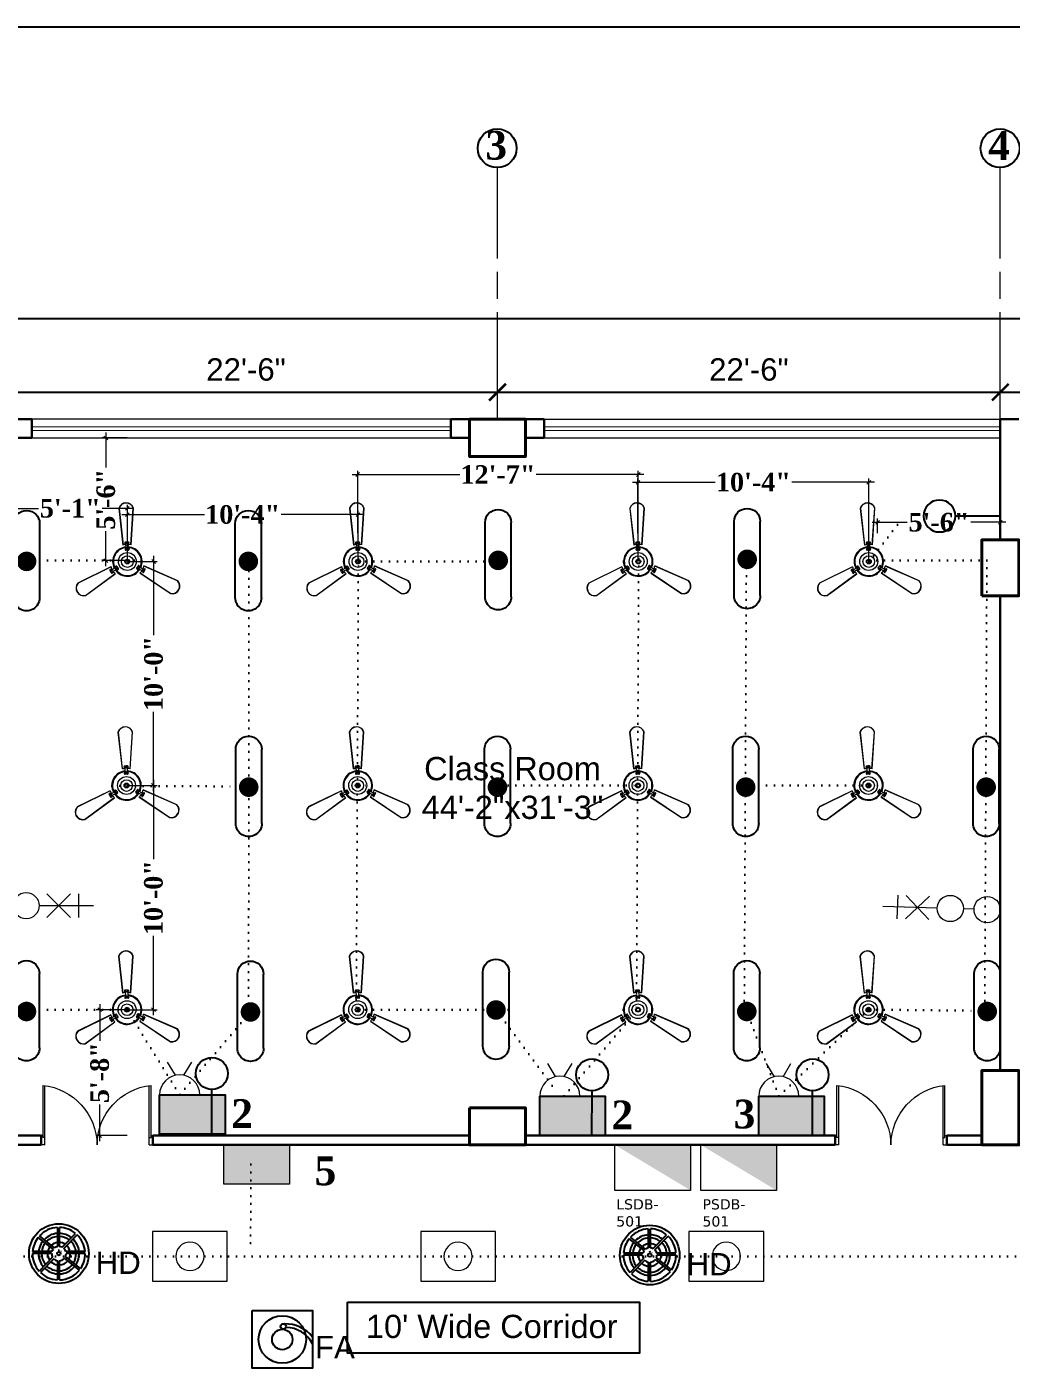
# Model space of a CAD drawing. Header units: inches. Extents: x -12 to 20935469, y -1604 to 24729220.
# Drawn here: x 20824249 to 20824778, y 24652157 to 24652878 of the extents above; entities that cross this region are included whole.
import ezdxf

# ---------------------------------------------------------------- set-up
doc = ezdxf.new("R2010")
doc.units = ezdxf.units.IN
doc.header["$LTSCALE"] = 0.03
doc.header["$MEASUREMENT"] = 0
doc.header["$PDMODE"] = 32
doc.header["$PDSIZE"] = 15
for name, pattern in [('ACAD_ISO02W100', [15, 12, -3]), ('ACAD_ISO08W100', [36, 24, -3, 6, -3]), ('DOT', [0.25, 0, -0.25])]:
    doc.linetypes.add(name, pattern=pattern)
for name, color, linetype, lineweight in [('0-elect.fixture-3 fan', 200, 'Continuous', 20), ('2', 7, 'Continuous', 9), ('CL BOX', 90, 'ACAD_ISO02W100', 0), ('column', 1, 'Continuous', 40), ('Dim Line', 252, 'Continuous', 13), ('Dimiention', 75, 'Continuous', 18), ('Door', 7, 'Continuous', 18), ('E-CF', 4, 'Continuous', 30), ('Grid Line', 252, 'Continuous', 18), ('line', 7, 'Continuous', 9), ('Main Wall', 7, 'Continuous', 30), ('TU TEXT', 251, 'Continuous', 13), ('wind.', 150, 'Continuous', 20)]:
    doc.layers.add(name, color=color, linetype=linetype, lineweight=lineweight)
for name, color, linetype in [('DIM TEXT 2025', 7, 'Continuous'), ('fire alarm', 10, 'Continuous'), ('FUR', 251, 'Continuous'), ('H', 154, 'Continuous'), ('heat detactor', 8, 'Continuous'), ('QP TEX', 7, 'Continuous'), ('SB TEXT', 215, 'DOT'), ('TEXT', 7, 'Continuous'), ('w', 188, 'DOT')]:
    doc.layers.add(name, color=color, linetype=linetype)
doc.styles.add('2', font='swisscl.ttf')
doc.styles.add('RomanS', font='arial.ttf', dxfattribs={"height": 12})
doc.styles.get("Standard").update_dxf_attribs({"font": 'timesbd.ttf'})
doc.dimstyles.new('Aec_Arch_I', dxfattribs={"dimscale": 96, "dimtxt": 12, "dimasz": 0.09375, "dimexe": 0.125, "dimexo": 0.125, "dimgap": 0.0625, "dimtad": 1, "dimdec": 0, "dimzin": 3, "dimdsep": 46, "dimlunit": 4, "dimtxsty": 'RomanS', "dimblk1": 'ARCHTICK', "dimblk2": 'ARCHTICK', "dimsah": 1, "dimcen": 0.09375, "dimdle": 0.125, "dimadec": 0, "dimazin": 0, "dimtfac": 0.75, "dimtdec": 0, "dimtmove": 2, "dimatfit": 3, "dimldrblk": 'ARCHTICK', "dimfxl": 1, "dimfrac": 1, "dimtolj": 1, "dimtzin": 0, "dimarcsym": 0})
doc.dimstyles.new('Standard 8', dxfattribs={"dimtxt": 7, "dimasz": 2, "dimexe": 2, "dimexo": 2, "dimgap": 2, "dimtad": 0, "dimdec": 0, "dimzin": 3, "dimdsep": 46, "dimlunit": 4, "dimtxsty": 'Standard', "dimblk": 'OBLIQUE', "dimcen": 3, "dimdle": 3, "dimclrd": 256, "dimclre": 256, "dimclrt": 256, "dimadec": 0, "dimazin": 0, "dimtfac": 1, "dimtdec": 0, "dimtix": 1, "dimtofl": 0, "dimtmove": 0, "dimatfit": 0, "dimldrblk": 'OBLIQUE', "dimfxl": 1, "dimtolj": 1, "dimtzin": 0, "dimlwd": -1, "dimlwe": -1, "dimarcsym": 0})

# ---------------------------------------------------------------- blocks, each defined once
blk = doc.blocks.new('A$C36295410')
at = {"layer": 'Door'}
for p, q in [((1, 4), (1, 32)), ((2, 0), (2, 31.98)), ((58, 0), (58, 31.98)), ((59, 4), (59, 32)), ((1, 5), (0, 5)), ((2, 4), (1, 4)), ((58, 4), (59, 4)), ((59, 5), (60, 5)), ((2, 0), (0, 0)), ((58, 0), (60, 0))]:
    blk.add_line(p, q, dxfattribs=at)
for centre, start, end in [((-2.53, -0.34), 0.59063, 83.77826), ((62.53, -0.34), 96.22174, 179.40937)]:
    blk.add_arc(centre, 32.53, start, end, dxfattribs=at)
blk = doc.blocks.new('E-CF')
at = {"layer": '0-elect.fixture-3 fan', "color": 230, "linetype": 'ByBlock', "lineweight": 13, "ltscale": 5}
for p, q in [((-1.45, 6.53), (-2.38, 20.87)), ((-1.35, 6.55), (-2.29, 20.85)), ((3.24, 20.73), (1.65, 6.48)), ((3.34, 20.73), (1.74, 6.45)), ((-19.63, -7.46), (-6.46, -1.71)), ((-19.57, -7.54), (-6.43, -1.8)), ((-4.99, -4.44), (-16.92, -12.4)), ((-4.93, -4.51), (-16.88, -12.49)), ((16.28, -13.26), (4.71, -4.73)), ((16.32, -13.17), (4.78, -4.66)), ((6.34, -2.1), (19.2, -8.44)), ((6.37, -2.01), (19.25, -8.36))]:
    blk.add_line(p, q, dxfattribs=at)
at = {"layer": '0-elect.fixture-3 fan', "color": 232, "linetype": 'ByBlock', "lineweight": 13, "ltscale": 5}
for p, q in [((-0.35, 5.43), (-0.66, 4.81)), ((-0.33, 6.68), (-0.62, 7.28)), ((-0.29, 7.46), (-0.15, 7.2)), ((-0.02, 6.87), (0.23, 7.01)), ((0.04, 5.2), (0.29, 5.33)), ((0.48, 7.43), (0.62, 7.18)), ((0.6, 5.41), (0.87, 4.78)), ((0.63, 6.66), (0.96, 7.25)), ((-0.35, 4.97), (-0.22, 4.72)), ((0.42, 4.9), (0.56, 4.65)), ((-6.08, -2.77), (-6.75, -2.79)), ((-6.68, -3.29), (-6.53, -3.05)), ((-6.31, -3.97), (-6.16, -3.73)), ((-5.94, -3.44), (-6.18, -3.29)), ((-5.62, -3.61), (-6, -4.17)), ((-4.99, -2.18), (-4.57, -1.62)), ((-4.52, -2.55), (-4.76, -2.41)), ((-4.53, -3.01), (-3.84, -2.97)), ((-4.46, -2.08), (-4.31, -1.83)), ((-4.13, -2.78), (-3.98, -2.54)), ((4.38, -3.22), (3.69, -3.14)), ((4.03, -2.81), (3.74, -2.8)), ((4.47, -2.17), (4.18, -2.17)), ((4.47, -2.63), (4.47, -2.91)), ((4.87, -2.41), (4.49, -1.83)), ((5.44, -3.87), (5.79, -4.45)), ((6.19, -4.13), (5.9, -4.12)), ((5.94, -3.05), (6.61, -3.1)), ((5.95, -3.42), (5.94, -3.7)), ((6.6, -3.47), (6.31, -3.46))]:
    blk.add_line(p, q, dxfattribs=at)
at = {"layer": '0-elect.fixture-3 fan', "color": 5, "lineweight": 13}
blk.add_line((0, 0), (0, 0), dxfattribs=at)
at = {"layer": '0-elect.fixture-3 fan', "color": 230, "linetype": 'ByBlock', "lineweight": 13, "ltscale": 5, "extrusion": (0, 0, -1)}
for centre, major_axis, start_param, end_param in [((0.46, 19.91), (-2.12, 2.12), 5.823867, 8.359631), ((0.46, 19.91), (-2.05, 2.05), 5.830329, 8.353169), ((0, 0), (-4.05, 4.05), 5.068563, 7.021343), ((0, 0), (-3.85, 3.85), 5.085186, 7.003917), ((0, 0), (4.72, 4.72), -1.003222, -0.833722), ((0, 0), (-4.05, 4.05), 0.879773, 2.832553), ((0, 0), (-3.85, 3.85), 0.896396, 2.815126), ((0, 0), (4.72, 4.72), -0.690743, -0.521244), ((0, 0), (-4.72, 4.72), 5.068843, 5.238343), ((0, 0), (4.72, 4.72), 3.185569, 3.355068), ((0, 0), (4.05, 4.05), 1.403372, 3.356151), ((0, 0), (-3.85, 3.85), 2.990791, 4.909522), ((0, 0), (4.72, 4.72), 1.403652, 1.573151), ((0, 0), (-4.72, 4.72), 2.66197, 2.831469), ((-17.47, -9.55), (-2.12, 2.12), 3.729471, 6.265236), ((-17.47, -9.55), (-2.05, 2.05), 3.735934, 6.258773), ((17, -10.35), (-2.12, 2.12), 1.635076, 4.170841), ((17, -10.35), (2.05, 2.05), 0.070743, 2.593582)]:
    blk.add_ellipse(centre, major_axis=major_axis, ratio=1, start_param=start_param, end_param=end_param, dxfattribs=at)
at = {"layer": '0-elect.fixture-3 fan', "color": 232, "linetype": 'ByBlock', "lineweight": 13, "ltscale": 5, "extrusion": (0, 0, -1)}
for centre, major_axis, start_param, end_param in [((-0.41, 7.39), (-0.169, 0.169), 5.038692, 7.013305), ((0, 0), (5.4, 5.4), -0.840677, -0.683789), ((-0.22, 7.33), (0.101, 0.101), 3.926991, 10.210176), ((-2.18, 6.1), (-1.37, 1.37), 2.052913, 2.705807), ((0.11, 6.94), (0.101, 0.101), 3.926991, 10.210176), ((0.17, 5.27), (0.101, 0.101), 3.926991, 10.210176), ((0.55, 7.31), (0.101, 0.101), 3.926991, 10.210176), ((2.58, 5.99), (1.46, 1.46), 3.643048, 4.257264), ((0.75, 7.36), (-0.169, 0.169), 0.887007, 2.86162), ((-0.44, 4.71), (0.169, 0.169), 2.26283, 4.381754), ((-0.28, 4.84), (0.101, 0.101), 3.926991, 10.210176), ((0, 0), (3.17, 3.17), -0.878763, -0.645703), ((0.49, 4.78), (0.101, 0.101), 3.926991, 10.210176), ((0.66, 4.68), (0.169, 0.169), 0.376965, 2.49589), ((-6.75, -3.02), (0.169, 0.169), 3.505001, 5.479614), ((0, 0), (-5.4, 5.4), 4.91891, 5.075797), ((-6.6, -3.17), (0.101, 0.101), 3.926991, 10.210176), ((-6.19, -4.04), (0.169, 0.169), 1.373501, 3.348114), ((-6.24, -3.85), (0.101, 0.101), 3.926991, 10.210176), ((-6.06, -3.36), (0.101, 0.101), 3.926991, 10.210176), ((-6.47, -0.75), (1.46, 1.46), 1.548653, 2.162869), ((-4.19, -4.93), (-1.37, 1.37), 6.241703, 6.894597), ((-4.64, -2.48), (-0.101, 0.101), 5.497787, 11.780972), ((-4.38, -1.76), (-0.169, 0.169), 6.136552, 8.255476), ((-4.38, -1.96), (-0.101, 0.101), 5.497787, 11.780972), ((-4.05, -2.66), (0.101, 0.101), 3.926991, 10.210176), ((0, 0), (-3.17, 3.17), 4.880824, 5.113884), ((-3.86, -2.73), (0.169, 0.169), 0.168435, 2.287359), ((3.72, -2.9), (0.169, 0.169), 2.471361, 4.590285), ((0, 0), (-3.17, 3.17), 2.786429, 3.019489), ((3.89, -2.81), (0.101, 0.101), 3.926991, 10.210176), ((4.29, -1.97), (-0.169, 0.169), 5.928021, 8.046946), ((4.33, -2.17), (0.101, 0.101), 3.926991, 10.210176), ((4.47, -2.77), (0.101, 0.101), 3.926991, 10.210176), ((3.89, -5.22), (-1.46, 1.46), 1.025054, 1.63927), ((6.36, -1.16), (1.37, 1.37), 2.576511, 3.229406), ((6, -4.32), (-0.169, 0.169), 2.981402, 4.956015), ((5.95, -3.56), (-0.101, 0.101), 5.497787, 11.780972), ((6.05, -4.13), (0.101, 0.101), 3.926991, 10.210176), ((0, 0), (-5.4, 5.4), 2.824515, 2.981402), ((6.45, -3.47), (-0.101, 0.101), 5.497787, 11.780972), ((6.6, -3.33), (-0.169, 0.169), 0.849902, 2.824515)]:
    blk.add_ellipse(centre, major_axis=major_axis, ratio=1, start_param=start_param, end_param=end_param, dxfattribs=at)
at = {"layer": '0-elect.fixture-3 fan', "linetype": 'ByBlock', "lineweight": 13, "ltscale": 5, "extrusion": (0, 0, -1)}
blk.add_ellipse((0.01, 0.03), major_axis=(-2.47, 2.47), ratio=1, start_param=5.497787, end_param=11.780972, dxfattribs=at)
at = {"layer": '0-elect.fixture-3 fan', "color": 200, "linetype": 'ByBlock', "lineweight": 13, "ltscale": 5, "extrusion": (0, 0, -1)}
blk.add_ellipse((0, 0), major_axis=(-1.61, 1.61), ratio=1, start_param=5.497787, end_param=11.780972, dxfattribs=at)
at = {"layer": '0-elect.fixture-3 fan', "color": 190, "linetype": 'ByBlock', "lineweight": 13, "ltscale": 5, "extrusion": (0, 0, -1)}
for major_axis, start_param, end_param in [((0.666, 0.666), 3.926991, 10.210176), ((-0.461, 0.461), 5.497787, 11.780972)]:
    blk.add_ellipse((0, 0), major_axis=major_axis, ratio=1, start_param=start_param, end_param=end_param, dxfattribs=at)
blk = doc.blocks.new('fgftrfteter')
at = {"layer": 'Dimiention', "color": 4, "ltscale": 50}
for p, q in [((4580895, 2288123), (4580808, 2288269)), ((4580989, 2288123), (4581076, 2288269)), ((4580720, 2287906), (4581164, 2287906))]:
    blk.add_line(p, q, dxfattribs=at)
blk.add_arc((4580942, 2287906), 222, 0, 180, dxfattribs=at)
blk = doc.blocks.new('2PIN')
at = {"layer": 'H', "true_color": 0x000000, "transparency": 33554567}
h = blk.add_hatch(color=18, dxfattribs=at)
h.dxf.hatch_style = 1
h.paths.add_polyline_path([(20823027, 24658981.2), (20822972.3, 24658981.2), (20822972.3, 24658948.3), (20823027, 24658948.3)])
blk.add_lwpolyline([(20822972.3, 24658981.2), (20823027, 24658981.2), (20823027, 24658948.3), (20822972.3, 24658948.3)], close=True)
at = {"layer": '2', "color": 6, "lineweight": 25, "transparency": 33554648, "xscale": 0.07559514081214198, "yscale": 0.07559514081214198, "zscale": 0.07559514081214198}
blk.add_blockref('fgftrfteter', (20476692.1, 24486026.6), dxfattribs=at)
blk = doc.blocks.new('bulb')
at = {"layer": 'line', "color": 4, "lineweight": 25, "ltscale": 50}
for p, q in [((20823168.7, 24658803.9), (20823168.7, 24658777.6)), ((20823168.7, 24658790.8), (20823209.9, 24658790.8))]:
    blk.add_line(p, q, dxfattribs=at)
blk.add_circle((20823224.6, 24658790.8), 14.7, dxfattribs=at)
blk = doc.blocks.new('_Oblique')
at = {"color": 0, "linetype": 'ByBlock', "lineweight": -2}
blk.add_line((-0.5, -0.5), (0.5, 0.5), dxfattribs=at)
blk = doc.blocks.new('*D273')
at = {"layer": 'Defpoints', "color": 0, "transparency": 16777216}
for p in [(20824426.99, 24652615.57), (20824303.14, 24652590.32), (20824426.99, 24652590.32)]:
    blk.add_point(p, dxfattribs=at)
at = {"layer": 'DIM TEXT 2025', "lineweight": 0, "transparency": 16777216}
for p, q in [((20824300.14, 24652615.57), (20824344.49, 24652615.57)), ((20824303.14, 24652590.32), (20824303.14, 24652617.57)), ((20824429.99, 24652615.57), (20824385.64, 24652615.57)), ((20824426.99, 24652590.32), (20824426.99, 24652617.57))]:
    blk.add_line(p, q, dxfattribs=at)
at = {"layer": 'DIM TEXT 2025', "lineweight": 0, "transparency": 16777216, "xscale": 2, "yscale": 2, "zscale": 2, "rotation": 180}
blk.add_blockref('_Oblique', (20824303.14, 24652615.57), dxfattribs=at)
at = {"layer": 'DIM TEXT 2025', "lineweight": 0, "transparency": 16777216, "xscale": 2, "yscale": 2, "zscale": 2}
blk.add_blockref('_Oblique', (20824426.99, 24652615.57), dxfattribs=at)
at = {"layer": 'DIM TEXT 2025', "lineweight": 0, "transparency": 16777216, "insert": (20824365.06, 24652615.57), "char_height": 10, "attachment_point": 5}
blk.add_mtext('\\A1;10\'-4"', dxfattribs=at)
blk = doc.blocks.new('*D274')
at = {"layer": 'Defpoints', "color": 0, "transparency": 16777216}
for p in [(20824577.47, 24652637.09), (20824426.84, 24652605.59), (20824577.47, 24652590.32)]:
    blk.add_point(p, dxfattribs=at)
at = {"layer": 'DIM TEXT 2025', "lineweight": 0, "transparency": 16777216}
for p, q in [((20824423.84, 24652637.09), (20824481.58, 24652637.09)), ((20824426.84, 24652605.59), (20824426.84, 24652639.09)), ((20824580.47, 24652637.09), (20824522.73, 24652637.09)), ((20824577.47, 24652590.32), (20824577.47, 24652639.09))]:
    blk.add_line(p, q, dxfattribs=at)
at = {"layer": 'DIM TEXT 2025', "lineweight": 0, "transparency": 16777216, "xscale": 2, "yscale": 2, "zscale": 2, "rotation": 180}
blk.add_blockref('_Oblique', (20824426.84, 24652637.09), dxfattribs=at)
at = {"layer": 'DIM TEXT 2025', "lineweight": 0, "transparency": 16777216, "xscale": 2, "yscale": 2, "zscale": 2}
blk.add_blockref('_Oblique', (20824577.47, 24652637.09), dxfattribs=at)
at = {"layer": 'DIM TEXT 2025', "lineweight": 0, "transparency": 16777216, "insert": (20824502.16, 24652637.09), "char_height": 10, "attachment_point": 5}
blk.add_mtext('\\A1;12\'-7"', dxfattribs=at)
blk = doc.blocks.new('*D275')
at = {"layer": 'Defpoints', "color": 0, "transparency": 16777216}
for p in [(20824701.25, 24652632.93), (20824577.32, 24652605.59), (20824701.25, 24652590.32)]:
    blk.add_point(p, dxfattribs=at)
at = {"layer": 'DIM TEXT 2025', "lineweight": 0, "transparency": 16777216}
for p, q in [((20824574.32, 24652632.93), (20824618.71, 24652632.93)), ((20824577.32, 24652605.59), (20824577.32, 24652634.93)), ((20824704.25, 24652632.93), (20824659.86, 24652632.93)), ((20824701.25, 24652590.32), (20824701.25, 24652634.93))]:
    blk.add_line(p, q, dxfattribs=at)
at = {"layer": 'DIM TEXT 2025', "lineweight": 0, "transparency": 16777216, "xscale": 2, "yscale": 2, "zscale": 2, "rotation": 180}
blk.add_blockref('_Oblique', (20824577.32, 24652632.93), dxfattribs=at)
at = {"layer": 'DIM TEXT 2025', "lineweight": 0, "transparency": 16777216, "xscale": 2, "yscale": 2, "zscale": 2}
blk.add_blockref('_Oblique', (20824701.25, 24652632.93), dxfattribs=at)
at = {"layer": 'DIM TEXT 2025', "lineweight": 0, "transparency": 16777216, "insert": (20824639.29, 24652632.93), "char_height": 10, "attachment_point": 5}
blk.add_mtext('\\A1;10\'-4"', dxfattribs=at)
blk = doc.blocks.new('*D105')
at = {"layer": 'Defpoints', "color": 0, "transparency": 16777216}
for p in [(20824771.87, 24652611.43), (20824705.98, 24652605.59), (20824771.87, 24652605.59)]:
    blk.add_point(p, dxfattribs=at)
at = {"layer": 'DIM TEXT 2025', "lineweight": 0, "transparency": 16777216}
for p, q in [((20824702.98, 24652611.43), (20824721.81, 24652611.43)), ((20824705.98, 24652605.59), (20824705.98, 24652613.43)), ((20824774.87, 24652611.43), (20824756.04, 24652611.43)), ((20824771.87, 24652605.59), (20824771.87, 24652613.43))]:
    blk.add_line(p, q, dxfattribs=at)
at = {"layer": 'DIM TEXT 2025', "lineweight": 0, "transparency": 16777216, "xscale": 2, "yscale": 2, "zscale": 2, "rotation": 180}
blk.add_blockref('_Oblique', (20824705.98, 24652611.43), dxfattribs=at)
at = {"layer": 'DIM TEXT 2025', "lineweight": 0, "transparency": 16777216, "xscale": 2, "yscale": 2, "zscale": 2}
blk.add_blockref('_Oblique', (20824771.87, 24652611.43), dxfattribs=at)
at = {"layer": 'DIM TEXT 2025', "lineweight": 0, "transparency": 16777216, "insert": (20824738.93, 24652611.43), "char_height": 10, "attachment_point": 5}
blk.add_mtext('\\A1;5\'-6"', dxfattribs=at)
blk = doc.blocks.new('*D106')
at = {"layer": 'Defpoints', "color": 0, "transparency": 16777216}
for p in [(20824241.85, 24652618.89), (20824241.85, 24652590.81), (20824303.15, 24652590.35)]:
    blk.add_point(p, dxfattribs=at)
at = {"layer": 'DIM TEXT 2025', "lineweight": 0, "transparency": 16777216}
for p, q in [((20824238.85, 24652618.89), (20824255.38, 24652618.89)), ((20824241.85, 24652590.81), (20824241.85, 24652620.89)), ((20824306.15, 24652618.89), (20824289.62, 24652618.89)), ((20824303.15, 24652590.35), (20824303.15, 24652620.89))]:
    blk.add_line(p, q, dxfattribs=at)
at = {"layer": 'DIM TEXT 2025', "lineweight": 0, "transparency": 16777216, "xscale": 2, "yscale": 2, "zscale": 2, "rotation": 180}
blk.add_blockref('_Oblique', (20824241.85, 24652618.89), dxfattribs=at)
at = {"layer": 'DIM TEXT 2025', "lineweight": 0, "transparency": 16777216, "xscale": 2, "yscale": 2, "zscale": 2}
blk.add_blockref('_Oblique', (20824303.15, 24652618.89), dxfattribs=at)
at = {"layer": 'DIM TEXT 2025', "lineweight": 0, "transparency": 16777216, "insert": (20824272.5, 24652618.89), "char_height": 10, "attachment_point": 5}
blk.add_mtext('\\A1;5\'-1"', dxfattribs=at)
blk = doc.blocks.new('FDDF')
at = {"layer": 'line', "color": 6, "linetype": 'Continuous', "lineweight": 25, "ltscale": 50}
for p, q in [((7351582.6, 3307777.3), (7351582.6, 3307351.8)), ((7351732.3, 3307777.3), (7351732.3, 3307351.8))]:
    blk.add_line(p, q, dxfattribs=at)
at = {"layer": 'line', "color": 6, "linetype": 'Continuous', "lineweight": 40, "ltscale": 50, "const_width": 56.1}
blk.add_lwpolyline([(7351657.4, 3307596.9, 1), (7351657.4, 3307540.8, 1)], format="xyb", close=True, dxfattribs=at)
at = {"layer": 'line', "color": 6, "linetype": 'Continuous', "lineweight": 25, "ltscale": 50}
for centre, start, end in [((7351657.4, 3307777.3), 0, 180), ((7351657.4, 3307351.8), 180, 0)]:
    blk.add_arc(centre, 74.8, start, end, dxfattribs=at)
blk = doc.blocks.new('*D301')
at = {"layer": 'Defpoints', "color": 0, "transparency": 16777216}
for p in [(20824303.15, 24652590.35), (20824302.7, 24652469.99), (20824317.23, 24652469.99)]:
    blk.add_point(p, dxfattribs=at)
at = {"layer": 'DIM TEXT 2025', "lineweight": 0, "transparency": 16777216}
for p, q in [((20824317.23, 24652593.35), (20824317.23, 24652550.75)), ((20824303.15, 24652590.35), (20824319.23, 24652590.35)), ((20824317.23, 24652466.99), (20824317.23, 24652509.59)), ((20824302.7, 24652469.99), (20824319.23, 24652469.99))]:
    blk.add_line(p, q, dxfattribs=at)
at = {"layer": 'DIM TEXT 2025', "lineweight": 0, "transparency": 16777216, "xscale": 2, "yscale": 2, "zscale": 2}
for p, rotation in [((20824317.23, 24652590.35), 90), ((20824317.23, 24652469.99), 270)]:
    blk.add_blockref('_Oblique', p, dxfattribs=dict(at, rotation=rotation))
at = {"layer": 'DIM TEXT 2025', "lineweight": 0, "transparency": 16777216, "insert": (20824317.23, 24652530.17), "char_height": 10, "attachment_point": 5, "rotation": 90}
blk.add_mtext('\\A1;10\'-0"', dxfattribs=at)
blk = doc.blocks.new('*D302')
at = {"layer": 'Defpoints', "color": 0, "transparency": 16777216}
for p in [(20824302.7, 24652470.02), (20824302.98, 24652349.54), (20824317.18, 24652349.54)]:
    blk.add_point(p, dxfattribs=at)
at = {"layer": 'DIM TEXT 2025', "lineweight": 0, "transparency": 16777216}
for p, q in [((20824317.18, 24652473.02), (20824317.18, 24652430.36)), ((20824302.7, 24652470.02), (20824319.18, 24652470.02)), ((20824317.18, 24652346.54), (20824317.18, 24652389.2)), ((20824302.98, 24652349.54), (20824319.18, 24652349.54))]:
    blk.add_line(p, q, dxfattribs=at)
at = {"layer": 'DIM TEXT 2025', "lineweight": 0, "transparency": 16777216, "xscale": 2, "yscale": 2, "zscale": 2}
for p, rotation in [((20824317.18, 24652470.02), 90), ((20824317.18, 24652349.54), 270)]:
    blk.add_blockref('_Oblique', p, dxfattribs=dict(at, rotation=rotation))
at = {"layer": 'DIM TEXT 2025', "lineweight": 0, "transparency": 16777216, "insert": (20824317.18, 24652409.78), "char_height": 10, "attachment_point": 5, "rotation": 90}
blk.add_mtext('\\A1;10\'-0"', dxfattribs=at)
blk = doc.blocks.new('*D192')
at = {"layer": 'Defpoints', "color": 0, "transparency": 16777216}
for p in [(20824303.65, 24652349.54), (20824288.31, 24652281.88), (20824302.98, 24652281.88)]:
    blk.add_point(p, dxfattribs=at)
at = {"layer": 'DIM TEXT 2025', "lineweight": 0, "transparency": 16777216}
for p, q in [((20824303.65, 24652349.54), (20824286.31, 24652349.54)), ((20824288.31, 24652352.54), (20824288.31, 24652332.83)), ((20824288.31, 24652278.88), (20824288.31, 24652298.59)), ((20824302.98, 24652281.88), (20824286.31, 24652281.88))]:
    blk.add_line(p, q, dxfattribs=at)
at = {"layer": 'DIM TEXT 2025', "lineweight": 0, "transparency": 16777216, "xscale": 2, "yscale": 2, "zscale": 2}
for p, rotation in [((20824288.31, 24652349.54), 90), ((20824288.31, 24652281.88), 270)]:
    blk.add_blockref('_Oblique', p, dxfattribs=dict(at, rotation=rotation))
at = {"layer": 'DIM TEXT 2025', "lineweight": 0, "transparency": 16777216, "insert": (20824288.31, 24652315.71), "char_height": 10, "attachment_point": 5, "rotation": 90}
blk.add_mtext('\\A1;5\'-8"', dxfattribs=at)
blk = doc.blocks.new('*D193')
at = {"layer": 'Defpoints', "color": 0, "transparency": 16777216}
for p in [(20824291.57, 24652656.73), (20824302.97, 24652656.73), (20824302.08, 24652590.81)]:
    blk.add_point(p, dxfattribs=at)
at = {"layer": 'DIM TEXT 2025', "lineweight": 0, "transparency": 16777216}
for p, q in [((20824291.57, 24652659.73), (20824291.57, 24652640.89)), ((20824302.97, 24652656.73), (20824289.57, 24652656.73)), ((20824291.57, 24652587.81), (20824291.57, 24652606.66)), ((20824302.08, 24652590.81), (20824289.57, 24652590.81))]:
    blk.add_line(p, q, dxfattribs=at)
at = {"layer": 'DIM TEXT 2025', "lineweight": 0, "transparency": 16777216, "xscale": 2, "yscale": 2, "zscale": 2}
for p, rotation in [((20824291.57, 24652656.73), 90), ((20824291.57, 24652590.81), 270)]:
    blk.add_blockref('_Oblique', p, dxfattribs=dict(at, rotation=rotation))
at = {"layer": 'DIM TEXT 2025', "lineweight": 0, "transparency": 16777216, "insert": (20824291.57, 24652623.77), "char_height": 10, "attachment_point": 5, "rotation": 90}
blk.add_mtext('\\A1;5\'-6"', dxfattribs=at)
blk = doc.blocks.new('GGGFGFG')
at = {"layer": 'line', "color": 4, "ltscale": 50}
for p, q in [((7356688.2, 3293208.1), (7357003, 3293208.1)), ((7356688.2, 3292998.4), (7356688.2, 3293208.1)), ((7357003, 3293208.1), (7357003, 3292998.4)), ((7357003, 3292998.4), (7356688.2, 3292998.4))]:
    blk.add_line(p, q, dxfattribs=at)
blk.add_circle((7356845.6, 3293103.2), 59.6, dxfattribs=at)
blk = doc.blocks.new('U7TYT')
at = {"layer": 'Dimiention', "ltscale": 50, "transparency": 33554590}
h = blk.add_hatch(color=253, dxfattribs=at)
h.dxf.hatch_style = 1
h.paths.add_polyline_path([(7347319.5, 3290479.6), (7346977, 3290273.9), (7347319.5, 3290273.9)])
at = {"layer": 'Dimiention', "color": 4, "ltscale": 50}
blk.add_lwpolyline([(7347319.5, 3290273.9), (7347319.5, 3290479.6), (7346977, 3290479.6), (7346977, 3290273.9)], close=True, dxfattribs=at)
blk = doc.blocks.new('JUJUJUKIII')
at = {"layer": 'H', "ltscale": 50, "true_color": 0x999999, "transparency": 33554556}
h = blk.add_hatch(color=253, dxfattribs=at)
h.dxf.hatch_style = 1
h.paths.add_polyline_path([(7363219.9, 3291034.2), (7363425.7, 3291034.2), (7363425.7, 3291376.7), (7363219.9, 3291376.7)])
at = {"layer": 'Dimiention', "color": 4, "ltscale": 50}
blk.add_lwpolyline([(7363219.9, 3291034.2), (7363425.7, 3291034.2), (7363425.7, 3291376.7), (7363219.9, 3291376.7)], close=True, dxfattribs=at)
blk = doc.blocks.new('_ArchTick')
at = {"color": 0, "linetype": 'ByBlock', "lineweight": 35, "const_width": 0.15}
blk.add_lwpolyline([(-0.5, -0.5), (0.5, 0.5)], dxfattribs=at)
blk = doc.blocks.new('*D337')
at = {"layer": 'Defpoints', "color": 0, "transparency": 16777216}
for p in [(20820592.25, 24639400.93), (20820592.25, 24639400.93), (20820322.25, 24639385.03)]:
    blk.add_point(p, dxfattribs=at)
at = {"layer": 'Dim Line', "color": 0, "lineweight": -2, "transparency": 16777216}
for p, q in [((20820322.25, 24639397.03), (20820322.25, 24639412.93)), ((20820310.25, 24639400.93), (20820604.25, 24639400.93))]:
    blk.add_line(p, q, dxfattribs=at)
at = {"layer": 'Dim Line', "color": 0, "lineweight": -2, "transparency": 16777216, "xscale": 9, "yscale": 9, "zscale": 9, "rotation": 180}
blk.add_blockref('_ArchTick', (20820322.25, 24639400.93), dxfattribs=at)
at = {"layer": 'Dim Line', "color": 0, "lineweight": -2, "transparency": 16777216, "xscale": 9, "yscale": 9, "zscale": 9}
blk.add_blockref('_ArchTick', (20820592.25, 24639400.93), dxfattribs=at)
at = {"layer": 'Dim Line', "color": 0, "transparency": 16777216, "insert": (20820457.25, 24639413.05), "char_height": 12, "attachment_point": 5, "style": 'RomanS'}
blk.add_mtext('\\A1;22\'-6"', dxfattribs=at)
blk = doc.blocks.new('*D338')
at = {"layer": 'Defpoints', "color": 0, "transparency": 16777216}
for p in [(20820592.25, 24639400.93), (20820862.25, 24639400.93), (20820862.25, 24639400.93)]:
    blk.add_point(p, dxfattribs=at)
at = {"layer": 'Dim Line', "color": 0, "lineweight": -2, "transparency": 16777216}
blk.add_line((20820580.25, 24639400.93), (20820874.25, 24639400.93), dxfattribs=at)
at = {"layer": 'Dim Line', "color": 0, "lineweight": -2, "transparency": 16777216, "xscale": 9, "yscale": 9, "zscale": 9, "rotation": 180}
blk.add_blockref('_ArchTick', (20820592.25, 24639400.93), dxfattribs=at)
at = {"layer": 'Dim Line', "color": 0, "lineweight": -2, "transparency": 16777216, "xscale": 9, "yscale": 9, "zscale": 9}
blk.add_blockref('_ArchTick', (20820862.25, 24639400.93), dxfattribs=at)
at = {"layer": 'Dim Line', "color": 0, "transparency": 16777216, "insert": (20820727.25, 24639413.05), "char_height": 12, "attachment_point": 5, "style": 'RomanS'}
blk.add_mtext('\\A1;22\'-6"', dxfattribs=at)
blk = doc.blocks.new('*D339')
at = {"layer": 'Defpoints', "color": 0, "transparency": 16777216}
for p in [(20820862.25, 24639400.93), (20821040.22, 24639400.93), (20821040.22, 24639400.93)]:
    blk.add_point(p, dxfattribs=at)
at = {"layer": 'Dim Line', "color": 0, "lineweight": -2, "transparency": 16777216}
blk.add_line((20820850.25, 24639400.93), (20821052.22, 24639400.93), dxfattribs=at)
at = {"layer": 'Dim Line', "color": 0, "lineweight": -2, "transparency": 16777216, "xscale": 9, "yscale": 9, "zscale": 9, "rotation": 180}
blk.add_blockref('_ArchTick', (20820862.25, 24639400.93), dxfattribs=at)
at = {"layer": 'Dim Line', "color": 0, "lineweight": -2, "transparency": 16777216, "xscale": 9, "yscale": 9, "zscale": 9}
blk.add_blockref('_ArchTick', (20821040.22, 24639400.93), dxfattribs=at)
at = {"layer": 'Dim Line', "color": 0, "transparency": 16777216, "insert": (20820951.23, 24639413.05), "char_height": 12, "attachment_point": 5, "style": 'RomanS'}
blk.add_mtext('\\A1;14\'-10"', dxfattribs=at)
blk = doc.blocks.new('*D329')
at = {"layer": 'Defpoints', "color": 0, "transparency": 16777216}
for p in [(20820144.28, 24639433.51), (20822147.72, 24639440.57), (20822147.72, 24639433.51)]:
    blk.add_point(p, dxfattribs=at)
at = {"layer": 'Dim Line', "color": 0, "lineweight": -2, "transparency": 16777216}
for p, q in [((20820144.28, 24639445.51), (20820144.28, 24639452.57)), ((20822147.72, 24639445.51), (20822147.72, 24639452.57)), ((20820132.28, 24639440.57), (20822159.72, 24639440.57))]:
    blk.add_line(p, q, dxfattribs=at)
at = {"layer": 'Dim Line', "color": 0, "lineweight": -2, "transparency": 16777216, "xscale": 9, "yscale": 9, "zscale": 9, "rotation": 180}
blk.add_blockref('_ArchTick', (20820144.28, 24639440.57), dxfattribs=at)
at = {"layer": 'Dim Line', "color": 0, "lineweight": -2, "transparency": 16777216, "xscale": 9, "yscale": 9, "zscale": 9}
blk.add_blockref('_ArchTick', (20822147.72, 24639440.57), dxfattribs=at)
at = {"layer": 'Dim Line', "color": 0, "transparency": 16777216, "insert": (20821146, 24639452.7), "char_height": 12, "attachment_point": 5, "style": 'RomanS'}
blk.add_mtext('\\A1;166\'-11"', dxfattribs=at)
blk = doc.blocks.new('gy')
at = {"layer": 'Dimiention', "color": 18, "ltscale": 50, "true_color": 0x000000}
for p, q in [((3543686.26, 5183217.13), (3543686.26, 5183211.14)), ((3543688.4, 5183217.13), (3543694.39, 5183211.14)), ((3543694.39, 5183217.13), (3543688.4, 5183211.14)), ((3543696.38, 5183214.14), (3543682.58, 5183214.14)), ((3543705.77, 5183214.14), (3543703.06, 5183214.14))]:
    blk.add_line(p, q, dxfattribs=at)
for centre in [(3543699.72, 5183214.14), (3543709.11, 5183214.14)]:
    blk.add_circle(centre, 3.34, dxfattribs=at)
blk = doc.blocks.new('fire alrm')
at = {"layer": 'fire alarm'}
blk.add_lwpolyline([(20824372.37, 24663295.02), (20824404.8, 24663295.02), (20824404.8, 24663264.04), (20824372.37, 24663264.04)], close=True, dxfattribs=at)
at = {"layer": 'fire alarm', "ltscale": 50}
for centre, radius in [((20824388.59, 24663279.53), 12.75), ((20824388.58, 24663279.53), 5.49)]:
    blk.add_circle(centre, radius, dxfattribs=at)
at = {"layer": 'fire alarm'}
blk.add_circle((20824389.11, 24663286.53), 1.46, dxfattribs=at)
for centre, radius, start, end in [((20824390.38, 24663269.56), 18.31, 38.0837, 92.10277), ((20824390.4, 24663269.89), 16.11, 26.61592, 89.70005)]:
    blk.add_arc(centre, radius, start, end, dxfattribs=at)
at = {"insert": (20824406.14, 24663281.42), "char_height": 12, "attachment_point": 1, "style": 'RomanS'}
blk.add_mtext_dynamic_manual_height_columns('FA', width=21.6697, gutter_width=60, heights=[0], dxfattribs=at)
blk = doc.blocks.new('heat detaCTOR')
for p, q in [((20826806.99, 24664335.71), (20826806.99, 24664325.41)), ((20826808.1, 24664325.48), (20826808.1, 24664335.73)), ((20826804.72, 24664323.99), (20826796.69, 24664330.35)), ((20826805.53, 24664324.77), (20826797.4, 24664331.19)), ((20826809.56, 24664325.06), (20826816.75, 24664332.51)), ((20826810.46, 24664324.4), (20826817.58, 24664331.78)), ((20826803.91, 24664321.62), (20826793.66, 24664321.62)), ((20826804.07, 24664322.73), (20826793.7, 24664322.73)), ((20826804.41, 24664319.72), (20826797.2, 24664312.27)), ((20826805.09, 24664318.84), (20826797.97, 24664311.46)), ((20826818.83, 24664312.83), (20826810.79, 24664319.19)), ((20826819.48, 24664313.72), (20826811.36, 24664320.16)), ((20826821.85, 24664322.73), (20826811.48, 24664322.73)), ((20826821.9, 24664321.62), (20826811.65, 24664321.62)), ((20826806.99, 24664317.83), (20826806.99, 24664307.52)), ((20826808.1, 24664307.5), (20826808.1, 24664317.77))]:
    blk.add_line(p, q)
at = {"layer": 'heat detactor'}
for radius in [16.02, 0.961]:
    blk.add_circle((20826807.78, 24664321.62), radius, dxfattribs=at)
at = {"layer": 'heat detactor', "ltscale": 50}
for radius, start, end in [(14.12, 93.18051, 137.28954), (14.12, 50.52278, 88.68504), (14.12, 141.78747, 175.47949), (9.26, 141.90716, 172.33086), (9.26, 95.40816, 134.24025), (6.08, 97.38665, 131.51755), (6.08, 56.48277, 86.93464), (3.87, 62.6166, 85.17626), (9.26, 53.66859, 87.7533), (6.08, 10.48859, 45.9945), (9.26, 7.66914, 45.99957), (14.12, 4.52051, 46.02441), (14.12, 179.97791, 221.50422), (9.26, 180, 218.35841), (6.08, 180, 215.54423), (6.08, 142.0004, 169.51141), (3.87, 180, 209.44306), (3.87, 142.20041, 163.36573), (3.87, 226.04337, 258.33607), (3.87, 101.66393, 125.58928), (1.65, 78.65512, 101.31836), (3.87, 274.82374, 321.10171), (1.65, 42.04035, 45.94363), (3.87, 16.63427, 45.98363), (3.87, 337.71284, 0), (6.08, 331.78457, 0), (9.26, 329.06186, 0), (14.12, 326.01258, 0.02209), (14.12, 226.00259, 266.81949), (9.26, 226.02742, 264.59184), (6.08, 226.03249, 262.61335), (6.08, 273.06536, 321.30172), (14.12, 271.31496, 321.51464), (9.26, 272.2467, 321.39496)]:
    blk.add_arc((20826807.78, 24664321.62), radius, start, end, dxfattribs=at)
at = {"layer": 'heat detactor'}
for start, end in [(141.8685, 173.49395), (94.58991, 135.36381), (52.50765, 88.09257), (6.50605, 46.00168), (180, 219.51935), (327.93831, 0), (226.02532, 265.41009), (271.90743, 321.43362)]:
    blk.add_arc((20826807.78, 24664321.62), 10.91, start, end, dxfattribs=at)
at = {"insert": (20826827.55, 24664322.73), "char_height": 12, "attachment_point": 1, "style": 'RomanS'}
blk.add_mtext_dynamic_manual_height_columns('HD', width=23.193, gutter_width=60, heights=[0], dxfattribs=at)
blk = doc.blocks.new('GRID')
at = {"layer": 'Grid Line', "color": 252, "linetype": 'ACAD_ISO08W100', "lineweight": 9, "ltscale": 80, "true_color": 0x939598}
for p, q in [((20820592.25, 24639386.33), (20820592.25, 24639521.55)), ((20820862.25, 24639386.33), (20820862.25, 24639521.56))]:
    blk.add_line(p, q, dxfattribs=at)
at = {"layer": 'TEXT'}
for centre in [(20820592.11, 24639531.97), (20820862.11, 24639531.98)]:
    blk.add_circle(centre, 10.42, dxfattribs=at)
at = {"layer": 'TEXT', "char_height": 15.435, "width": 227.4581, "attachment_point": 8, "rotation": 0}
for s, insert in [('\\A1;3', (20820591.59, 24639525.67)), ('\\A1;4', (20820861.59, 24639525.68))]:
    blk.add_mtext(s, dxfattribs=dict(at, insert=insert))
at = {"layer": 'Dim Line'}
for base, p1, p2, picture, middle in [((20822147.72, 24639440.57), (20820144.28, 24639433.51), (20822147.72, 24639433.51), '*D329', (20821146, 24639452.7)), ((20820592.25, 24639400.93), (20820322.25, 24639385.03), (20820592.25, 24639400.93), '*D337', (20820457.25, 24639413.05)), ((20820862.25, 24639400.93), (20820592.25, 24639400.93), (20820862.25, 24639400.93), '*D338', (20820727.25, 24639413.05)), ((20821040.22, 24639400.93), (20820862.25, 24639400.93), (20821040.22, 24639400.93), '*D339', (20820951.23, 24639413.05))]:
    dim = blk.add_linear_dim(base=base, p1=p1, p2=p2, dimstyle='Aec_Arch_I', dxfattribs=at)
    dim.commit()
    dim.dimension.update_dxf_attribs({"geometry": picture, "text_midpoint": middle})

msp = doc.modelspace()

# ---------------------------------------------------------------- linework, layer by layer
msp.add_lwpolyline([(20824421.43, 24652192.45), (20824578.08, 24652192.45), (20824578.08, 24652165.06), (20824421.43, 24652165.06)], close=True)
at = {"layer": 'column', "lineweight": 40, "ltscale": 20}
for points in [[(20824486.87, 24652666.75), (20824486.87, 24652646.75), (20824516.87, 24652646.75), (20824516.87, 24652666.75)], [(20824761.85, 24652571.93), (20824781.85, 24652571.93), (20824781.85, 24652601.93), (20824761.85, 24652601.93)], [(20824761.85, 24652276.88), (20824781.85, 24652276.88), (20824781.85, 24652316.88), (20824761.85, 24652316.88)], [(20824486.88, 24652296.88), (20824486.88, 24652276.88), (20824516.86, 24652276.88), (20824516.86, 24652296.88)]]:
    msp.add_lwpolyline(points, close=True, dxfattribs=at)
at = {"layer": 'Defpoints'}
msp.add_lwpolyline([(20823799.34, 24652877.62), (20826238.21, 24652877.62), (20826238.21, 24651419.1), (20823799.34, 24651419.1)], close=True, dxfattribs=at)
at = {"layer": 'Main Wall', "lineweight": 30}
for p, q in [((20824771.85, 24652601.93), (20824771.85, 24652666.77)), ((20824771.87, 24652666.77), (20824781.85, 24652666.77)), ((20824771.85, 24652620.77), (20824771.86, 24652620.77)), ((20824771.85, 24652614.77), (20824771.86, 24652614.77)), ((20824771.85, 24652316.88), (20824771.85, 24652571.93)), ((20824241.85, 24652281.89), (20824256.85, 24652281.89)), ((20824256.85, 24652276.89), (20824241.85, 24652276.89)), ((20824256.85, 24652281.89), (20824256.85, 24652276.89)), ((20824486.86, 24652281.9), (20824316.85, 24652281.9)), ((20824316.85, 24652281.9), (20824316.85, 24652276.9)), ((20824486.88, 24652276.9), (20824316.85, 24652276.9)), ((20824516.83, 24652281.88), (20824683.11, 24652281.88)), ((20824516.86, 24652276.88), (20824683.11, 24652276.88)), ((20824683.11, 24652276.88), (20824683.11, 24652281.88)), ((20824743.11, 24652276.88), (20824743.11, 24652281.88)), ((20824743.11, 24652281.88), (20824761.85, 24652281.88)), ((20824743.11, 24652276.88), (20824761.85, 24652276.89))]:
    msp.add_line(p, q, dxfattribs=at)
for points in [[(20824241.85, 24652666.75), (20824251.85, 24652666.75), (20824251.85, 24652656.72), (20824241.85, 24652656.72)], [(20824486.85, 24652666.76), (20824476.85, 24652666.76), (20824476.84, 24652656.72), (20824486.85, 24652656.72)], [(20824516.85, 24652666.76), (20824526.85, 24652666.76), (20824526.85, 24652656.72), (20824516.85, 24652656.72)]]:
    msp.add_lwpolyline(points, dxfattribs=at)
at = {"layer": 'w', "linetype": 'DOT', "lineweight": 30, "ltscale": 550, "transparency": 33554661}
for p, q in [((20824701.25, 24652589.87), (20824720.18, 24652614.77)), ((20824256.06, 24652590.81), (20824311.02, 24652590.81)), ((20824368.4, 24652589.43), (20824368.24, 24652348.65)), ((20824427.2, 24652591.84), (20824426.04, 24652350.29)), ((20824426.99, 24652590.32), (20824509.24, 24652590.32)), ((20824569.58, 24652590.32), (20824577.47, 24652590.32)), ((20824577.7, 24652591.87), (20824576.54, 24652350.32)), ((20824635.53, 24652590.95), (20824634.38, 24652349.4)), ((20824701.25, 24652590.32), (20824693.36, 24652590.32)), ((20824764.64, 24652590.95), (20824693.38, 24652590.95)), ((20824764.64, 24652590.95), (20824763.49, 24652349.4)), ((20824294.81, 24652469.76), (20824361.31, 24652469.51)), ((20824426.84, 24652469.99), (20824434.74, 24652469.99)), ((20824494.86, 24652469.99), (20824577.32, 24652469.99)), ((20824642.18, 24652469.99), (20824709, 24652469.99)), ((20824255.99, 24652349.54), (20824310.88, 24652349.54)), ((20824331.24, 24652303.77), (20824302.98, 24652349.54)), ((20824331.24, 24652303.77), (20824369.25, 24652348.34)), ((20824426.84, 24652349.54), (20824508.09, 24652349.54)), ((20824501.08, 24652349.4), (20824535.37, 24652303.04)), ((20824537.53, 24652303.04), (20824576.69, 24652348.91)), ((20824569.43, 24652349.54), (20824577.32, 24652349.54)), ((20824652.91, 24652303.01), (20824635.74, 24652348.59)), ((20824652.91, 24652303.01), (20824702.02, 24652350.46)), ((20824701.11, 24652349.57), (20824757.83, 24652348.99)), ((20824369.41, 24652266.32), (20824369.32, 24652218.29)), ((20824192.73, 24652217.04), (20825049.82, 24652217.03))]:
    msp.add_line(p, q, dxfattribs=at)
at = {"layer": 'wind.', "lineweight": 5}
for p, q in [((20824476.85, 24652666.76), (20824251.85, 24652666.76)), ((20824526.85, 24652666.76), (20824771.85, 24652666.75)), ((20824251.85, 24652662.78), (20824476.84, 24652662.85)), ((20824251.85, 24652660.78), (20824476.84, 24652660.85)), ((20824526.85, 24652662.77), (20824771.84, 24652662.85)), ((20824526.85, 24652660.77), (20824771.84, 24652660.85)), ((20824251.85, 24652656.72), (20824476.84, 24652656.76)), ((20824526.85, 24652656.76), (20824771.85, 24652656.75))]:
    msp.add_line(p, q, dxfattribs=at)

# ---------------------------------------------------------------- block references
msp.add_blockref('GRID', (3909.6, 13280.41))
for name, p, xscale, yscale, zscale in [('bulb', (32980816.35, 10257430.15), -0.5837749611745884, 0.5837749611745884, 0.5837749611745884), ('2PIN', (7436120.88, 8797347.79), 0.6429687876420657, 0.6429687876420657, 0.6429687876420657)]:
    msp.add_blockref(name, p, dxfattribs=dict(xscale=xscale, yscale=yscale, zscale=zscale))
for name, p, xscale, yscale, zscale, rotation in [('2PIN', (7422992.88, 8808171.56), 0.6429687876420657, 0.6429687876420657, 0.6429687876420657, 359.9537053968672), ('bulb', (35191877.11, 12463563.29), 0.5837749611745884, 0.5837749611745884, 0.5837749611745884, 89.8698224567754), ('2PIN', (7423197.01, 8808170.84), 0.6429687876420657, 0.6429687876420657, 0.6429687876420657, 359.9537053968672), ('bulb', (35192081.23, 12463562.56), 0.5837749611745884, 0.5837749611745884, 0.5837749611745884, 89.8698224567754), ('bulb', (35202043.41, 12475175.41), 0.5837749611745884, 0.5837749611745884, 0.5837749611745884, 89.9161170599082)]:
    msp.add_blockref(name, p, dxfattribs=dict(xscale=xscale, yscale=yscale, zscale=zscale, rotation=rotation))
at = {"layer": 'CL BOX', "color": 5, "transparency": 33554457, "xscale": -0.127552882082143, "yscale": 0.127552882082143, "zscale": 0.127552882082143, "rotation": 359.9998993550784}
for p in [(21762722.85, 24232170.58), (21762866.85, 24232170.58), (21763010.85, 24232170.58)]:
    msp.add_blockref('GGGFGFG', p, dxfattribs=at)
at = {"layer": 'Dimiention', "xscale": 2.112111447955701, "yscale": 2.112111447955701, "zscale": 2.112111447955701}
for p, rotation in [((28308937.48, 35599931.37), 180), ((13012681.84, 13936035.19), 358.2684790912549)]:
    msp.add_blockref('gy', p, dxfattribs=dict(at, rotation=rotation))
at = {"layer": 'E-CF', "xscale": -1.378879578969062, "yscale": 1.378879578969062, "zscale": 1.378879578969062}
for p in [(20824303.14, 24652590.32), (20824426.99, 24652590.32), (20824577.47, 24652590.32), (20824701.25, 24652590.32), (20824302.7, 24652469.99), (20824426.84, 24652469.99), (20824577.32, 24652469.99), (20824701.1, 24652469.99), (20824302.98, 24652349.54), (20824426.84, 24652349.54), (20824577.32, 24652349.54), (20824701.1, 24652349.54)]:
    msp.add_blockref('E-CF', p, dxfattribs=at)
at = {"layer": 'FUR', "xscale": -1}
for p in [(20824316.85, 24652276.89), (20824743.11, 24652276.88)]:
    msp.add_blockref('A$C36295410', p, dxfattribs=at)
at = {"layer": 'heat detactor'}
for p in [(-2541.42, -12103.14), (-2224.14, -12103.9)]:
    msp.add_blockref('heat detaCTOR', p, dxfattribs=at)
at = {"layer": 'line', "color": 5}
for name, p, xscale, yscale, zscale, rotation in [('FDDF', (20135423.25, 24962498.59), -0.09369666655797602, 0.09369666655797602, 0.09369666655797602, 179.9999999896241), ('FDDF', (20135542.31, 24962498.59), -0.09369666655797602, 0.09369666655797602, 0.09369666655797602, 179.9999999896241), ('FDDF', (20135676.44, 24962499.13), -0.09369666655797602, 0.09369666655797602, 0.09369666655797602, 179.9999999896241), ('FDDF', (20135810.15, 24962499.71), -0.09369666655797602, 0.09369666655797602, 0.09369666655797602, 179.9999999896241), ('FDDF', (20135542.52, 24962377.29), -0.09369666655797602, 0.09369666655797602, 0.09369666655797602, 179.9999999896241), ('FDDF', (20135676.07, 24962377.29), -0.09369666655797602, 0.09369666655797602, 0.09369666655797602, 179.9999999896241), ('FDDF', (20135809.37, 24962377.29), -0.09369666655797602, 0.09369666655797602, 0.09369666655797602, 179.9999999896241), ('FDDF', (20135938.48, 24962377.29), -0.09369666655797602, 0.09369666655797602, 0.09369666655797602, 179.9999999896241), ('FDDF', (20135675.28, 24962257.58), -0.09369666655797602, 0.09369666655797602, 0.09369666655797602, 179.9999999896241), ('FDDF', (20135423.18, 24962256.76), -0.09369666655797602, 0.09369666655797602, 0.09369666655797602, 179.9999999896241), ('FDDF', (20135543.46, 24962256.51), -0.09369666655797602, 0.09369666655797602, 0.09369666655797602, 179.9999999896241), ('FDDF', (20135809.94, 24962256.76), -0.09369666655797602, 0.09369666655797602, 0.09369666655797602, 179.9999999896241), ('FDDF', (20135939.04, 24962256.76), -0.09369666655797602, 0.09369666655797602, 0.09369666655797602, 179.9999999896241), ('JUJUJUKIII', (21162323.66, 25408354.88), -0.1026830631760966, 0.1026830631760966, 0.1026830631760966, 90), ('U7TYT', (19953677.74, 25042316.64), -0.1185378862922786, 0.1185378862922786, 0.1185378862922786, 179.9988390966592), ('U7TYT', (19953723.87, 25042316.64), -0.1185378862922786, 0.1185378862922786, 0.1185378862922786, 179.9988390966592)]:
    msp.add_blockref(name, p, dxfattribs=dict(at, xscale=xscale, yscale=yscale, zscale=zscale, rotation=rotation))
at = {"layer": 'QP TEX'}
msp.add_blockref('fire alrm', (-2.24, -11107.16), dxfattribs=at)

# ---------------------------------------------------------------- texts
at = {"layer": 'SB TEXT', "char_height": 15.44, "width": 227.4581, "attachment_point": 8, "rotation": 0}
for s, insert in [('2', (20824364.76, 24652286.02)), ('2', (20824568.88, 24652285.3)), ('3', (20824634.5, 24652285.54)), ('5', (20824409.48, 24652255.01))]:
    msp.add_mtext(s, dxfattribs=dict(at, insert=insert))
at = {"layer": 'TEXT', "color": 30, "lineweight": 5, "ltscale": 20, "char_height": 12.4758, "attachment_point": 2, "style": '2'}
for s, width, gutter_width, insert in [('\\pxsm1;{\\fArial|b0|i0|c0|p34;\\C0;Class Room\\P44\'-2"x31\'-3"}', 230.7646, 0.5, (20824509.94, 24652485.32)), ("\\pxsm1,qc;{\\fArial|b0|i0|c0|p34;\\C0;10' Wide Corridor}", 227.8899, 0.75, (20824498.8, 24652185.63))]:
    msp.add_mtext_dynamic_manual_height_columns(s, width=width, gutter_width=gutter_width, heights=[0], dxfattribs=dict(at, insert=insert))
at = {"layer": 'TU TEXT', "color": 5, "ltscale": 50, "char_height": 5, "attachment_point": 1}
for s, insert in [('{\\fVerdana|b0|i0|c0|p34;\\H1.1x;\\C256;LSDB-\\P501}', (20824565.64, 24652247.74)), ('{\\fVerdana|b0|i0|c0|p34;\\H1.1x;\\C256;PSDB-\\P501}', (20824611.94, 24652247.74))]:
    msp.add_mtext_dynamic_manual_height_columns(s, width=10.0383, gutter_width=0.0112, heights=[0], dxfattribs=dict(at, insert=insert))

# ---------------------------------------------------------------- dimensions: what is measured, and where the dimension line sits
at = {"layer": 'DIM TEXT 2025', "lineweight": 0}
for base, p1, p2, picture, middle in [((20824291.57, 24652656.73), (20824302.08, 24652590.81), (20824302.97, 24652656.73), '*D193', (20824291.57, 24652623.77)), ((20824317.23, 24652469.99), (20824303.15, 24652590.35), (20824302.7, 24652469.99), '*D301', (20824317.23, 24652530.17)), ((20824317.18, 24652349.54), (20824302.7, 24652470.02), (20824302.98, 24652349.54), '*D302', (20824317.18, 24652409.78)), ((20824288.31, 24652281.88), (20824303.65, 24652349.54), (20824302.98, 24652281.88), '*D192', (20824288.31, 24652315.71))]:
    dim = msp.add_linear_dim(base=base, p1=p1, p2=p2, angle=90, dimstyle='Standard 8', override={"dimtxt": 10, "dimexo": 0, "dimlwd": 0, "dimlwe": 0}, dxfattribs=at)
    dim.commit()
    dim.dimension.update_dxf_attribs({"geometry": picture, "text_midpoint": middle})
for base, p1, p2, picture, middle in [((20824577.47, 24652637.09), (20824426.84, 24652605.59), (20824577.47, 24652590.32), '*D274', (20824502.16, 24652637.09)), ((20824701.25, 24652632.93), (20824577.32, 24652605.59), (20824701.25, 24652590.32), '*D275', (20824639.29, 24652632.93)), ((20824241.85, 24652618.89), (20824303.15, 24652590.35), (20824241.85, 24652590.81), '*D106', (20824272.5, 24652618.89)), ((20824426.99, 24652615.57), (20824303.14, 24652590.32), (20824426.99, 24652590.32), '*D273', (20824365.06, 24652615.57)), ((20824771.87, 24652611.43), (20824705.98, 24652605.59), (20824771.87, 24652605.59), '*D105', (20824738.93, 24652611.43))]:
    dim = msp.add_linear_dim(base=base, p1=p1, p2=p2, dimstyle='Standard 8', override={"dimtxt": 10, "dimexo": 0, "dimlwd": 0, "dimlwe": 0}, dxfattribs=at)
    dim.commit()
    dim.dimension.update_dxf_attribs({"geometry": picture, "text_midpoint": middle})

doc.saveas('drawing.dxf')
